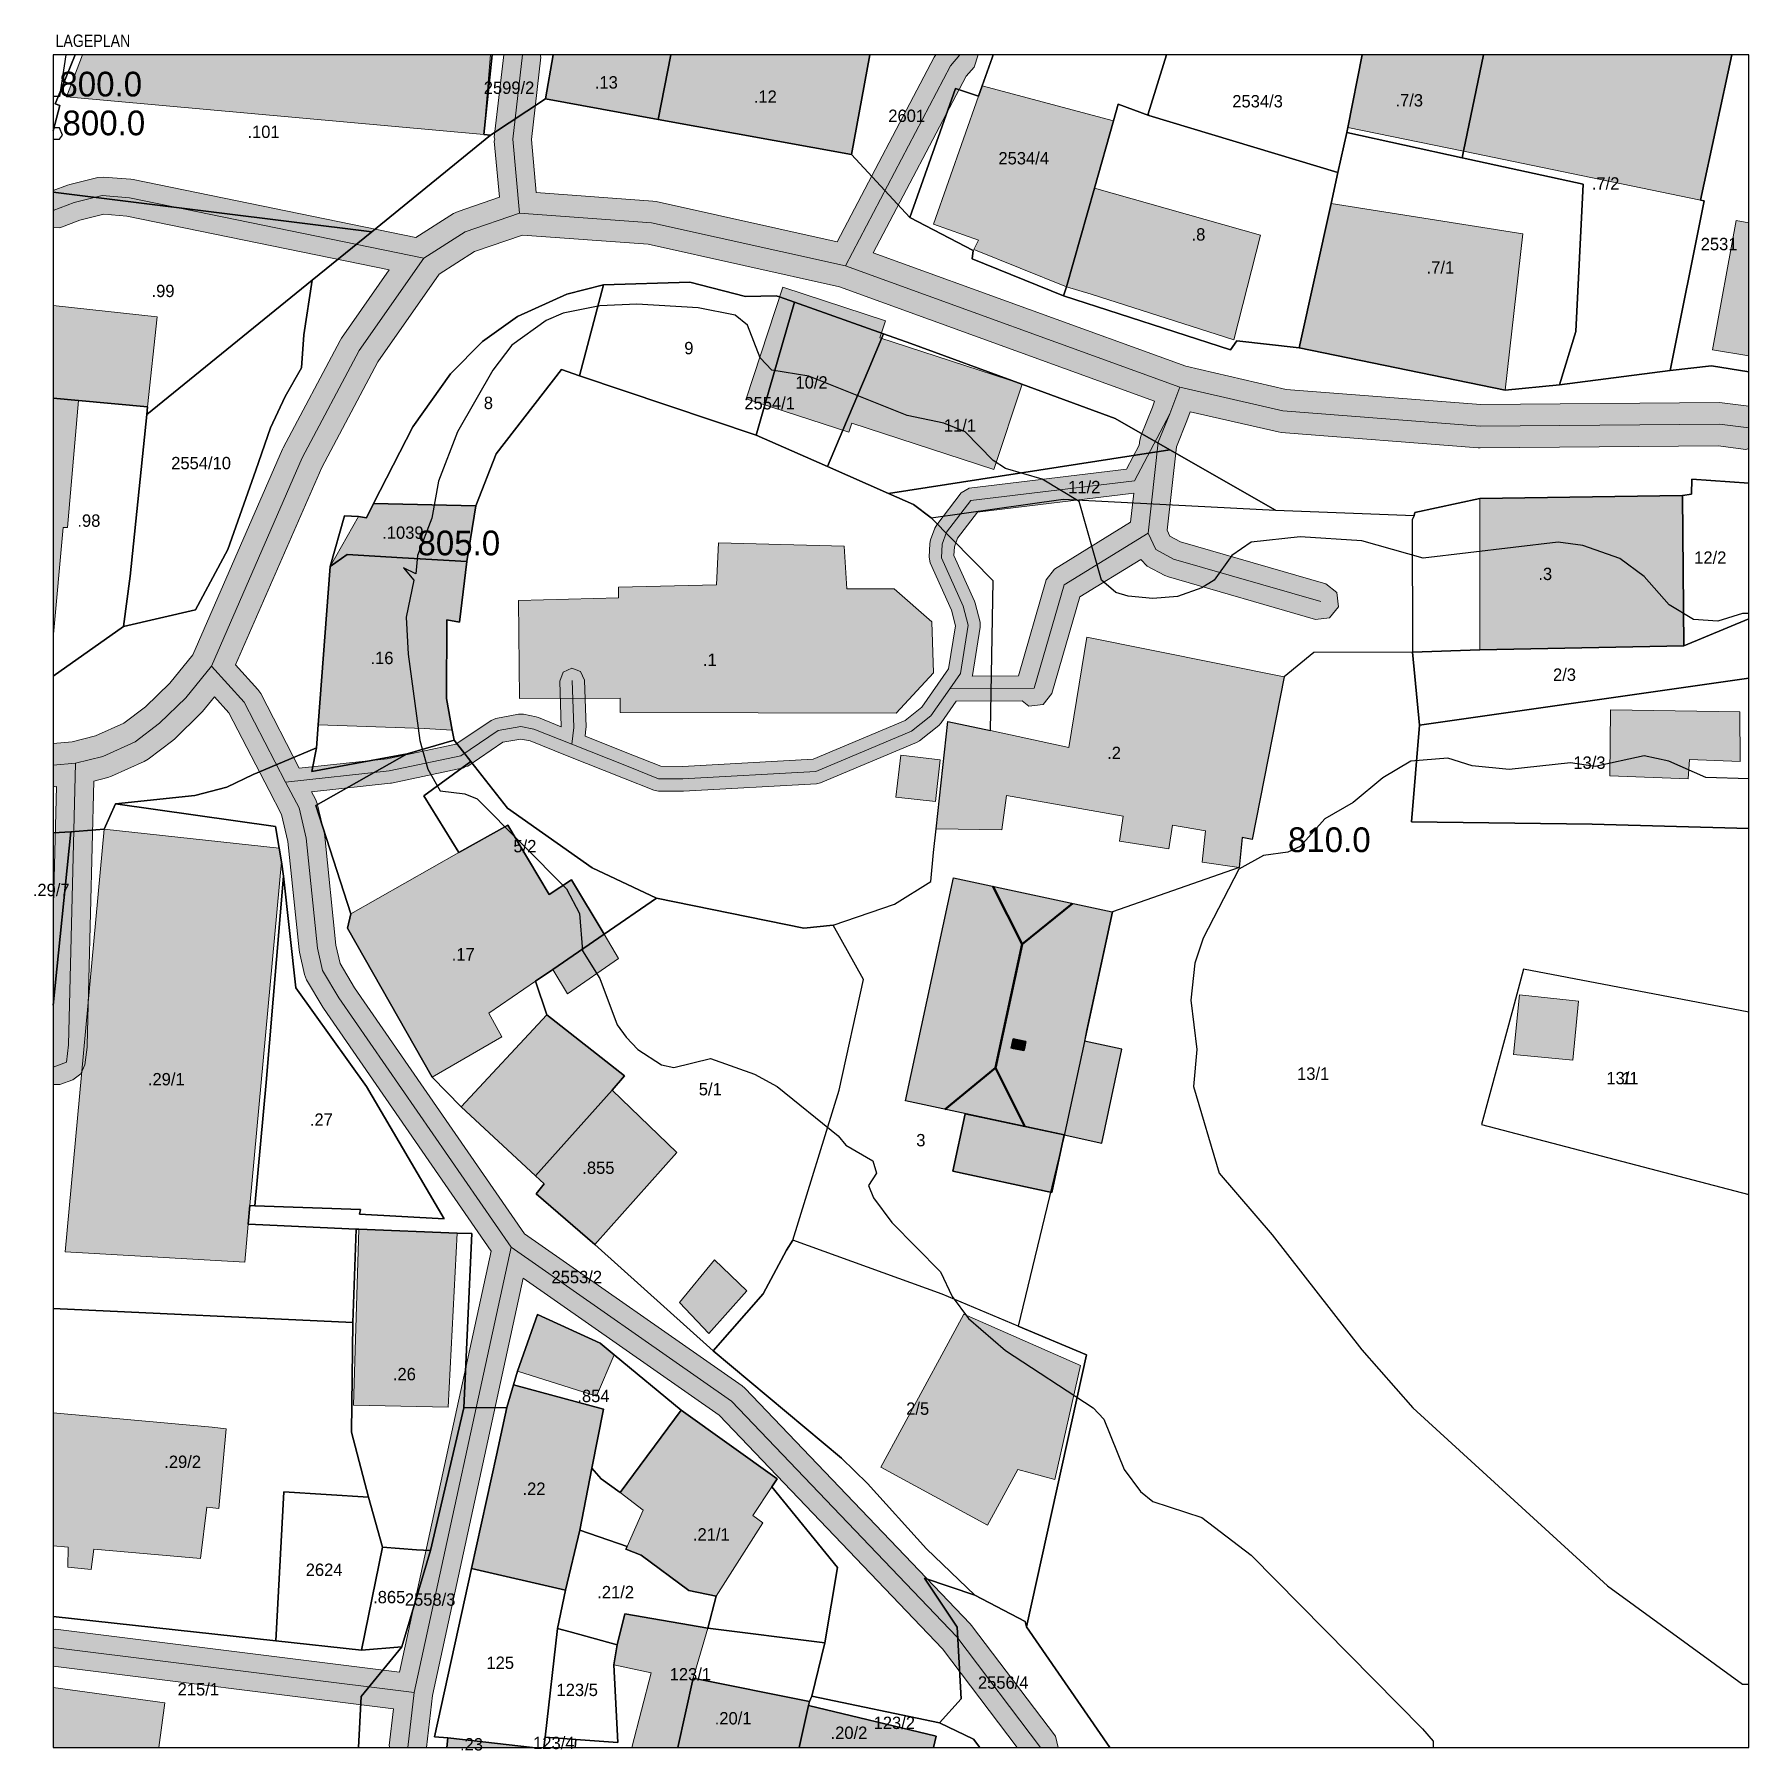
# Model space of a CAD drawing. Header units: metres. Extents: x 2773 to 296211, y -82189 to 61223.
# Drawn here: x 157544 to 296211, y -77565 to 61223 of the extents above; entities that cross this region are included whole.
import ezdxf

# ---------------------------------------------------------------- set-up
doc = ezdxf.new("R2010")
doc.units = ezdxf.units.M
doc.header["$LTSCALE"] = 0.5
for name, color, linetype in [('AM_6', 7, 'Continuous'), ('KON_025', 1, 'Continuous'), ('KON_050', 5, 'Continuous'), ('KON_SCHRAFF', 1, 'Continuous')]:
    doc.layers.add(name, color=color, linetype=linetype)
doc.layers.add('KON_05', color=5, linetype='Continuous', lineweight=50)
doc.layers.add('KON_HL', color=4, linetype='Continuous', plot=False)
for name, color, linetype, lineweight, true_color in [('TPX_BUILDINGS', 7, 'Continuous', 0, 0x000000), ('TPX_BUILDINGS_HATCH', 7, 'Continuous', 0, 0xf0f0f0), ('TPX_CADASTRES_TEXT', 7, 'Continuous', 0, 0x000000), ('TPX_FRAME_PROJECT', 7, 'Continuous', 0, 0x000000), ('TPX_RELIEF_CONTOUR_LINES_TEXT', 7, 'Continuous', 0, 0x000000), ('TPX_ROADS_AXES', 7, 'Continuous', 0, 0x323232), ('TPX_ROADS_CONTOURS', 7, 'Continuous', 0, 0x646464), ('TPX_ROADS_HATCH', 7, 'Continuous', 0, 0xc8c8c8)]:
    doc.layers.add(name, color=color, linetype=linetype, lineweight=lineweight, true_color=true_color)
doc.styles.add('ANNOTATIVE', font='txt')
doc.styles.add('Arial Narrow 3 skalliert', font='ARIALN.TTF', dxfattribs={"height": 3})

msp = doc.modelspace()

# ---------------------------------------------------------------- hatches: boundary and pattern name
at = {"layer": 'KON_SCHRAFF', "true_color": 0xf27172, "transparency": 33554551}
for points in [[(231894.08, -6985.12), (228019.09, -25023.6), (231191.87, -25705.17), (235301.09, -22359.29), (237453.86, -12337.91), (235066.86, -7666.69)], [(235066.86, -7666.69), (237453.86, -12337.91), (241526.78, -9054.39)], [(237504.65, -20867.75), (237628.56, -20290.91), (236797.52, -20112.39), (236673.61, -20689.23)], [(242478.36, -20182.45), (240846.46, -27779.15), (243887.09, -28432.33), (245519, -20835.63)], [(235301.09, -22359.29), (231191.87, -25705.17), (237651.79, -27092.88)], [(231848.05, -30704.49), (232845.67, -26060.44), (240846.46, -27779.15), (239848.83, -32423.2)]]:
    msp.add_hatch(color=11, dxfattribs=at).paths.add_polyline_path(points)
h = msp.add_hatch(color=11, dxfattribs=at)
h.paths.add_polyline_path([(237453.86, -12337.91), (235301.09, -22359.29), (237651.79, -27092.88), (240846.46, -27779.15), (242658.99, -19341.63), (244721.44, -9740.66), (241526.78, -9054.39)])
h.paths.add_polyline_path([(237747.34, -20214.14), (237623.42, -20790.99), (237581.42, -20986.52), (236750.37, -20808), (236554.83, -20766), (236720.76, -19993.62)], flags=16)
h.paths.add_polyline_path([(237628.56, -20290.91), (237504.65, -20867.75), (236673.61, -20689.23), (236797.52, -20112.39)], flags=0)
h = msp.add_hatch(color=11, dxfattribs=at)
h.paths.add_polyline_path([(236554.83, -20766), (236750.37, -20808), (237581.42, -20986.52), (237623.42, -20790.99), (237747.34, -20214.14), (236720.76, -19993.62)])
h.paths.add_polyline_path([(236797.52, -20112.39), (237628.56, -20290.91), (237504.65, -20867.75), (236673.61, -20689.23)], flags=16)
at = {"layer": 'TPX_BUILDINGS_HATCH'}
for points in [[(161428.45, 59551.34), (160137.74, 56171.99), (193905.36, 53121.33), (194443.55, 59551.34), (161428.45, 59551.34)], [(199507.72, 59551.34), (198885.62, 56009.55), (208011.32, 54343.72), (209030.4, 59551.34), (199507.72, 59551.34)], [(209030.4, 59551.34), (208011.32, 54343.72), (223637.58, 51502.92), (225126.47, 59551.34), (209030.4, 59551.34)], [(264946.44, 59551.34), (263787.35, 53690.62), (273144.76, 51765.18), (274765.75, 59551.34), (264946.44, 59551.34)], [(274765.75, 59551.34), (273144.76, 51765.18), (292324.5, 47825.81), (294847.21, 59551.34), (274765.75, 59551.34)], [(233914.85, 56223.17), (230283.28, 45881.99), (233915.57, 44576.47), (233544.66, 43810.15), (241031.13, 40797.98), (243297.79, 48790.71), (244838.67, 54223.94), (234213.38, 57064.23), (233914.85, 56223.17)], [(243297.79, 48790.71), (241031.13, 40797.98), (243030.19, 40198.57), (254567.46, 36521.27), (256736.64, 44977.84), (243297.79, 48790.71)], [(262427.3, 47537.19), (259852.86, 35881.34), (276516.61, 32447.43), (277933.64, 45080.25), (262427.3, 47537.19)], [(295191.79, 46155.34), (293296.6, 35723.03), (296210.79, 35215.97), (296210.79, 45977.89), (295191.79, 46155.34)], [(218078.03, 40780.83), (215114.5, 31759.81), (223429.11, 29044.47), (223671.15, 29780.91), (235166.73, 26026.67), (237433.35, 32925.76), (225936.77, 36679.95), (226392.64, 38065.49), (218078.03, 40780.83)], [(159074.51, 39304.21), (159074.51, 31808.38), (161112.8, 31617.2), (166703.62, 31091.22), (167484.62, 38390.96), (159074.51, 39304.21)], [(159074.51, 31808.38), (159074.51, 12429.63), (159881.06, 21355.26), (160231.81, 21349.21), (161112.8, 31617.2), (159074.51, 31808.38)], [(290870.52, 23925.77), (274457.36, 23698.65), (274468.2, 11457.06), (290970.48, 11775.28), (290870.52, 23925.77)], [(183765.33, 22242.25), (181470.03, 18185.5), (182838.83, 19168.34), (187327.99, 18896.39), (192515.01, 18581.16), (193260.69, 23104.69), (184991.14, 23288.62), (184421.07, 22132.02), (183765.33, 22242.25)], [(204784.11, 15660.59), (196712.48, 15442.29), (196784.1, 7516.98), (204935.85, 7552.82), (204935.68, 6394.15), (227255.75, 6324.45), (230262.33, 9598.08), (230130.86, 13709.48), (227097.72, 16376.04), (223274.71, 16392.14), (223047.34, 19836.79), (212875.96, 20116.26), (212725.06, 16711.43), (204799.11, 16527.77), (204784.11, 15660.59)], [(181470.03, 18185.5), (180500.47, 5374.02), (189065.12, 5083.46), (191352.09, 4951.42), (190878.41, 7505.33), (190915.34, 13870.68), (191938.94, 13684.13), (192515.01, 18581.16), (187327.99, 18896.39), (182838.83, 19168.34), (181470.03, 18185.5)], [(231439.61, 5662.39), (230477.39, -3025.31), (235797.77, -3093.33), (236169.71, -321.84), (245610.33, -1997.34), (245307.7, -4021.25), (249306.26, -4636.71), (249608.5, -2717.87), (252264.23, -3197.33), (252001.17, -5711.73), (255009.41, -6146.13), (255240.92, -3734.23), (256046.42, -3879.67), (258649.84, 9277.24), (242689.43, 12475.05), (241212.92, 3548.78), (234889.11, 4916.89), (231439.61, 5662.39)], [(285026.59, 6589.79), (284981.82, 1271.72), (291314.25, 1009.77), (291432.13, 2589.04), (295510.54, 2414.55), (295500.87, 6441.42), (285026.59, 6589.79)], [(227629.51, 2922.52), (227233.88, -449.4), (230431.5, -818.15), (230827.13, 2553.77), (227629.51, 2922.52)], [(183133.49, -9884.85), (182884.12, -11046.85), (189722.48, -23102.61), (195357.22, -19840.45), (194306.26, -17937.17), (198082.02, -15349.95), (199487.71, -14386.46), (203628.01, -11549.51), (201006.81, -7137.25), (199197.07, -8340.25), (195839.58, -2713.79), (191893.78, -4940.55), (183133.49, -9884.85)], [(163185.87, -3048.38), (160040.51, -37220.8), (174577.11, -38050.02), (174853.08, -34985.73), (174977.6, -33489.22), (177526.23, -5702.55), (177343.27, -4592.24), (163185.87, -3048.38)], [(203628.01, -11549.51), (199487.71, -14386.46), (200661.49, -16373.19), (204795.84, -13514.5), (203628.01, -11549.51)], [(277682.23, -16455.61), (277176.13, -21279.39), (281975.03, -21738.25), (282448.81, -16953.96), (277682.23, -16455.61)], [(199012.33, -18063.17), (192071.23, -25507.13), (198079.14, -31082), (204273.68, -24150.29), (205293.04, -23009.27), (199012.33, -18063.17)], [(204273.68, -24150.29), (198079.14, -31082), (198773.35, -31725.79), (198147.96, -32534.69), (202868.06, -36627.3), (209515.7, -29204.7), (204273.68, -24150.29)], [(183793.65, -35399.28), (183356.74, -49617.2), (191005.38, -49799.38), (191745.29, -35708.74), (183793.65, -35399.28)], [(212557.33, -37876.26), (209730.59, -41322.8), (212104.37, -43818.24), (215174.4, -40370.63), (212557.33, -37876.26)], [(198236.3, -42296.21), (196634.78, -46871.65), (203024.06, -48909.17), (204437.49, -45545.97), (203322.41, -44622.17), (198236.3, -42296.21)], [(231112.61, -45272.41), (226016.88, -54649.53), (234644.21, -59329.74), (237100.03, -54825.47), (240079.49, -55630.4), (242157.92, -46410.62), (232723.03, -42267.44), (231112.61, -45272.41)], [(194920.34, -53663.49), (192901.36, -62846.53), (200507.24, -64585.54), (201666.29, -59740.07), (202647.29, -54716.6), (203578.51, -49950.54), (196308.61, -47995.13), (195776.21, -49826.38), (194920.34, -53663.49)], [(159074.51, -50236.8), (159074.51, -60995.9), (160285.17, -61096.18), (160247.04, -62735.84), (162147.14, -62928.52), (162350.68, -61270.32), (170993.45, -62016.6), (171487.89, -57884.77), (172457.98, -57992.71), (173057.96, -51544.77), (171929.83, -51418.01), (159074.51, -50236.8)], [(209851.83, -50032.23), (204925.64, -56681.08), (206779.06, -58113.58), (205498.94, -61046.48), (205399.09, -61281.15), (206631.61, -61755.35), (210471.85, -64602.28), (212695.08, -65061.41), (216471.95, -59148.26), (215656.83, -58556), (217204, -56231.3), (217636.09, -55581.28), (209851.83, -50032.23)], [(204686.62, -68997.93), (204426.79, -70628.68), (207435.95, -71266.16), (205860.97, -77309.35), (209605.85, -77309.35), (210843.7, -71699.39), (212027.85, -67653.24), (205317.38, -66487.82), (204686.62, -68997.93)], [(210843.7, -71699.39), (209605.85, -77309.35), (219418.79, -77309.35), (220176.25, -73923.14), (220249.85, -73592.6), (210843.7, -71699.39)], [(159074.51, -72461.27), (159074.51, -77309.35), (167612.81, -77309.35), (168111.69, -73694.3), (159074.51, -72461.27)], [(220176.25, -73923.14), (219418.79, -77309.35), (230272.11, -77309.35), (230487.2, -76398.52), (220176.25, -73923.14)], [(190998.18, -76534.86), (190909.12, -77309.35), (197843.82, -77309.35), (190998.18, -76534.86)]]:
    msp.add_hatch(color=256, dxfattribs=at).paths.add_polyline_path(points)
at = {"layer": 'TPX_ROADS_HATCH'}
h = msp.add_hatch(color=256, dxfattribs=at)
h.paths.add_polyline_path([(159074.51, -67780.79), (159074.51, -70729.72), (186604.03, -74171.46), (186259.11, -77136), (186308.37, -77309.35), (189259.18, -77309.35), (189747.25, -73114.44), (197097.49, -39368.63), (212948.7, -50444.81), (231006.24, -69326.3), (237055.18, -77309.35), (240369.56, -77309.35), (240132.71, -76403.46), (233345.35, -67445.88), (233233.85, -67315.04), (215013.92, -48263.76), (214789.04, -48070.93), (197191.45, -35774.46), (183433.6, -15871.47), (182276.05, -13910.16), (181944.48, -12423.3), (181035.43, -3633.79), (181003.5, -3444.46), (180424.04, -982.44), (180291.03, -626.94), (179974.74, -26.57), (186344.13, 659.53), (186442.97, 675.22), (192246.05, 1896.47), (192407.73, 2007.11), (192599.69, 2046.26), (195451.3, 3971.65), (196893.04, 4240.48), (197657.68, 4085.52), (200647.06, 2890.78), (205212.74, 1074.52), (207660.6, 102.99), (208026.15, 32.47), (209994.43, 25.89), (210051.92, 27.35), (220811.52, 610.89), (221145.29, 687.73), (228893.94, 3948.92), (229130.87, 4089.87), (230694.9, 5341.6), (230890.09, 5550.03), (232110.83, 7299.17), (237455.77, 7339.63), (237997.83, 6906.12), (239138.84, 7033.09), (239855.88, 7929.67), (242113.56, 15725.62), (247044.07, 18757.12), (247546.61, 18228.51), (248996.27, 17459.85), (249283.41, 17343.79), (261177.55, 13914.65), (262318.4, 14042.97), (263034.38, 14940.41), (262906.06, 16081.27), (262008.61, 16797.24), (250264.08, 20183.25), (249395.76, 20643.66), (249167.85, 21131.6), (249917.1, 27873.77), (250769.07, 29979.7), (251042.07, 30706.77), (258149.68, 29068.59), (258406.49, 29029.19), (274342.33, 27784.92), (274493.25, 27779.67), (293746, 27941.34), (295993.28, 27659.84), (296210.79, 27719.59), (296210.79, 31159.94), (294065.36, 31428.68), (293833.16, 31442.19), (274539.44, 31280.18), (258808.82, 32508.43), (250683.59, 34381.16), (225394.26, 43548.36), (232909.81, 57828.29), (233551.29, 58570.47), (233876.39, 59551.34), (230453.58, 59551.34), (230335.12, 59377.67), (222475.09, 44443.19), (207837.92, 47692.84), (207586.02, 47729.8), (198141.09, 48419.15), (197745.68, 52715.51), (198510.65, 59380.3), (198461.76, 59551.34), (195510.58, 59551.34), (194747.57, 52903.52), (194791.81, 52748.75), (194744.09, 52595.01), (195161.93, 48054.87), (191817.26, 46904.23), (191446.38, 46725.42), (188405.03, 44788.15), (165537.55, 49481.22), (165352.86, 49507.28), (163149.86, 49679.45), (162676.13, 49640.94), (160412.61, 49086.52), (160239.42, 49032.82), (159074.51, 48592.8), (159074.51, 45602.85), (159604.55, 45586.12), (161214.54, 46194.26), (163156.07, 46669.81), (165025.96, 46523.68), (186246.03, 42168.71), (182392.26, 36660.58), (182280.19, 36477.42), (177669.47, 27785.45), (177611.47, 27665.25), (170364.72, 11057.15), (168494.41, 8761.12), (166532.3, 6846.11), (164795.28, 5523.95), (162495.66, 4484.52), (160598.83, 4007.42), (159074.51, 3882.42), (159074.51, 428.36), (159217.54, 382.4), (159338.36, 392.31), (159074.51, -10203.94), (159074.51, -23690.61), (159604.98, -23707.18), (160665.79, -23306.11), (161311.72, -22833.68), (161622.81, -22096.35), (161806.31, -20684.37), (161818.35, -20528.4), (162350.42, 838.98), (163500.93, 1128.36), (163794.85, 1230.83), (166417.9, 2416.45), (166757.03, 2618.61), (168737.64, 4126.18), (168900.03, 4266.31), (171010.49, 6326.09), (171144.99, 6473.24), (172107.57, 7654.92), (173284.3, 6365.2), (176535.97, 64.46), (177547.66, -1855.98), (178061.25, -4038.11), (178969.39, -12818.83), (178997.39, -12990.99), (179399.62, -14794.71), (179571.86, -15230.64), (180877.34, -17442.58), (180935.23, -17533.11), (194506.78, -37166.58), (187091.92, -71209.1), (159260.59, -67729.63), (159074.51, -67780.79)])
h.paths.add_polyline_path([(173821.4, 10227.53), (180792.68, 26204.31), (185321.7, 34742.27), (190284.59, 41835.65), (193151.88, 43662.04), (197017.37, 44991.86), (207203.95, 44248.37), (222658.18, 40817.32), (248162.63, 31572.13), (247980.75, 31086.79), (247058.58, 28807.33), (246958.27, 28410.46), (246912.04, 27994.46), (245895.27, 26057.13), (233163.9, 24523.64), (232501.58, 24140.07), (230530.87, 21564.64), (230384.96, 21297.9), (230035.13, 20333.35), (229976.5, 20043.09), (229920.42, 18938.36), (230006.44, 18479.03), (231719.65, 14652.49), (232049.89, 13387.74), (231498.55, 9915.91), (229332.57, 6812.95), (227989.83, 5738.33), (220529.66, 2598.54), (209972.34, 2025.98), (208222.29, 2031.83), (205950.89, 2933.32), (202097.85, 4466.09), (202166.38, 5060.27), (202172.4, 5208.53), (202044.75, 8996.64), (201728.21, 9693.48), (201011.64, 9962.39), (200314.79, 9645.85), (200045.88, 8929.28), (200170.37, 5235.11), (198316, 5976.23), (198143.51, 6027.72), (197099.61, 6239.27), (196717.68, 6242.26), (194880.53, 5899.69), (194504.25, 5745.41), (191642.69, 3813.3), (186080.12, 2642.66), (178976.28, 1877.44), (175859.17, 7917.46), (175634.3, 8240.55), (173821.4, 10227.53)], flags=16)
h.paths.add_polyline_path([(231930.03, 19076.97), (231966.34, 19792.18), (232212.68, 20471.4), (233833.79, 22589.95), (246480.72, 24113.19), (246220.6, 21772.51), (240048.38, 17977.55), (239393.23, 17117.01), (237140.26, 9337.3), (233411.09, 9309.07), (233437.73, 9375.11), (234057.98, 13280.91), (234037.92, 13690.38), (233633.81, 15238.04), (233578.95, 15394.03), (231930.03, 19076.97)], flags=16)

# ---------------------------------------------------------------- linework, layer by layer
at = {"layer": 'KON_025', "elevation": -17.96}
for points in [[(159074.51, 53414.36), (159074.51, 48451.31), (184837.74, 45254.3), (194438.54, 53065.55), (193905.36, 53121.33), (194579.48, 59551.34), (160859.18, 59551.34), (159433.39, 56111.92), (159227.89, 55615.28), (159595.12, 55461.9)], [(159074.51, 59551.34), (159074.51, 53414.35), (159595.12, 55461.9), (159227.88, 55615.28), (159433.4, 56111.91), (160859.18, 59551.34)], [(194579.48, 59551.34), (193905.36, 53121.33), (194438.54, 53065.55), (198885.62, 56009.55), (199507.72, 59551.34)], [(199507.72, 59551.34), (198885.62, 56009.55), (208011.32, 54343.72), (209030.4, 59551.34)], [(209030.4, 59551.34), (208011.32, 54343.72), (223637.58, 51502.92), (225126.47, 59551.34)], [(225126.47, 59551.34), (223637.58, 51502.92), (228367.68, 46405.15), (232044.83, 56848.46), (233914.85, 56223.17), (234213.38, 57064.23), (235019.91, 59335.23), (235097.1, 59551.34)], [(232044.83, 56848.46), (228367.68, 46405.15), (233471.82, 43735.8), (233391.26, 43061.74), (240782.88, 40066.26), (241031.13, 40797.98), (243297.79, 48790.71), (244838.67, 54223.94), (245219.26, 55568.03), (247682.56, 54658.56), (247636.88, 54786.56), (249123.07, 59551.34), (235097.1, 59551.34), (235019.91, 59335.23), (234213.38, 57064.23), (233914.85, 56223.17)], [(249123.07, 59551.34), (247636.88, 54786.56), (247682.56, 54658.56), (262985.35, 50062.04), (263694.95, 53286.18), (263787.35, 53690.62), (264946.44, 59551.34)], [(263787.35, 53690.62), (263694.95, 53286.18), (273037.65, 51240.01), (273144.76, 51765.18), (274765.75, 59551.34), (264946.44, 59551.34)], [(273144.76, 51765.18), (273037.65, 51240.01), (282835.5, 49094.67), (282217.13, 37179.62), (280903.94, 32877.36), (289866.19, 34025.92), (292617.4, 47769.1), (292324.5, 47825.81), (294847.21, 59551.34), (274765.75, 59551.34)], [(292617.4, 47769.1), (289866.19, 34025.92), (293213.25, 34428.49), (296210.79, 33938.44), (296210.79, 59551.34), (294847.21, 59551.34), (292324.5, 47825.81)], [(159074.51, 9320.62), (159074.51, -3348.91), (160491.45, -3261.07), (163185.87, -3048.38), (164117.52, -1004.84), (170526.96, -332.9), (173110.37, 355.01), (175238.7, 1372.4), (180184.93, 3438.57), (180371.75, 3517.11), (180500.47, 5374.02), (181470.03, 18185.5), (182631.63, 22290.71), (183765.33, 22242.25), (184421.07, 22132.02), (184991.14, 23288.62), (188163.33, 29496.5), (191210.72, 33757.58), (193789.02, 36386.38), (196614.82, 38396.09), (200610.43, 40218.9), (203591.86, 40964.95), (210561.57, 41192.14), (215069.37, 40016.52), (217539.63, 40088.93), (217809.2, 39993.14), (219035.04, 39556.65), (226226.59, 37012.33), (228433.86, 36232.29), (237421.18, 32929.21), (244963.49, 30150.71), (249380.15, 27630.16), (257946.61, 22737.02), (269140.62, 22315.99), (269220.47, 22549.76), (274457.36, 23698.65), (290870.52, 23925.77), (291597.02, 24028.9), (291603.48, 25249.9), (296210.79, 24932.02), (296210.79, 33938.44), (293213.25, 34428.49), (289866.19, 34025.92), (280903.94, 32877.36), (276516.61, 32447.44), (259852.86, 35881.34), (254811.26, 36442.32), (254292.29, 35718.29), (240782.88, 40066.26), (233391.26, 43061.74), (233471.82, 43735.8), (228367.68, 46405.15), (223637.57, 51502.92), (208011.32, 54343.72), (198885.62, 56009.55), (194438.54, 53065.55), (184837.74, 45254.3), (180022.13, 41352.99), (179345.15, 36929.65), (179152.42, 34249.33), (177821.51, 31947.46), (176651.9, 29392.79), (175470.48, 25967.07), (173208.26, 19560.47), (170588.7, 14678.5), (164759.18, 13342.55)], [(241031.13, 40797.98), (240782.88, 40066.26), (254292.29, 35718.29), (254811.26, 36442.32), (259852.86, 35881.34), (262427.3, 47537.19), (262985.35, 50062.04), (247682.56, 54658.56), (245219.26, 55568.03), (244838.67, 54223.94), (243297.79, 48790.71)], [(262427.3, 47537.19), (259852.86, 35881.34), (276516.61, 32447.43), (280903.94, 32877.36), (282217.13, 37179.62), (282835.5, 49094.67), (273037.65, 51240.01), (263694.95, 53286.18), (262985.35, 50062.04)], [(159074.51, 48451.31), (159074.51, 31808.38), (161112.8, 31617.2), (166703.62, 31091.22), (166639.98, 30487.98), (180022.13, 41352.99), (184837.74, 45254.3)], [(165292.05, 17399.12), (164759.18, 13342.55), (170588.7, 14678.5), (173208.26, 19560.47), (175470.48, 25967.07), (176651.9, 29392.79), (177821.51, 31947.46), (179152.42, 34249.33), (179345.15, 36929.65), (180022.13, 41352.99), (166639.98, 30487.98)], [(188163.33, 29496.5), (184991.14, 23288.62), (193260.69, 23104.69), (194911.1, 27298.18), (200182.72, 34109.92), (201646.36, 33617.21), (203591.86, 40964.95), (200610.43, 40218.9), (196614.82, 38396.09), (193789.02, 36386.38), (191210.72, 33757.58)], [(203591.86, 40964.95), (201646.36, 33617.21), (215935.97, 28810.47), (216640.32, 31264.93), (218377.92, 37326.47), (219035.04, 39556.65), (217809.2, 39993.14), (217539.63, 40088.93), (215069.37, 40016.52), (210561.57, 41192.14)], [(216640.32, 31264.93), (215935.97, 28810.47), (221703.62, 26264.37), (222943.33, 29206.46), (224984.76, 34050.13), (226226.59, 37012.33), (219035.04, 39556.65), (218377.92, 37326.47)], [(222943.33, 29206.46), (221703.62, 26264.37), (226637.01, 24085.53), (249380.15, 27630.16), (244963.49, 30150.71), (237421.18, 32929.21), (228433.86, 36232.29), (226226.59, 37012.33), (224984.76, 34050.13)], [(190915.34, 13870.68), (190878.41, 7505.33), (191352.09, 4951.42), (191499.29, 4153.66), (192858.3, 2418.5), (195814.86, -1353.15), (202659.4, -6186.53), (207879.13, -8636.48), (219795.92, -11057.77), (222148.35, -10810.62), (227120.81, -9113.46), (230053.97, -7268.98), (230265.92, -4936.02), (230477.39, -3025.31), (231439.61, 5662.39), (234889.11, 4916.89), (235091.92, 17035.07), (230090.67, 22127.51), (228646.7, 23198.44), (226637.01, 24085.53), (221703.62, 26264.37), (215935.97, 28810.47), (201646.36, 33617.21), (200182.72, 34109.92), (194911.1, 27298.18), (193260.69, 23104.69), (192515.01, 18581.16), (191938.94, 13684.13)], [(159074.51, 31808.38), (159074.51, 9320.62), (164759.18, 13342.55), (165292.05, 17399.12), (166639.98, 30487.98), (166703.62, 31091.22), (161112.8, 31617.2)], [(249380.15, 27630.16), (226637.01, 24085.53), (228646.7, 23198.44), (230090.67, 22127.51), (240769.95, 23622.17), (257946.61, 22737.02)], [(291597.02, 24028.9), (290870.52, 23925.77), (290970.48, 11775.28), (296210.79, 13968.72), (296210.79, 24932.02), (291603.48, 25249.9)], [(269140.61, 22315.99), (268992.89, 21963.07), (269031, 11266.62), (274468.2, 11457.06), (290970.48, 11775.28), (290870.52, 23925.77), (274457.36, 23698.65), (269220.47, 22549.76)], [(182631.63, 22290.71), (181470.03, 18185.5), (182838.83, 19168.34), (187327.99, 18896.39), (192515.01, 18581.16), (193260.69, 23104.69), (184991.14, 23288.62), (184421.07, 22132.02), (183765.33, 22242.25)], [(180371.75, 3517.11), (179994.93, 1608.89), (187702.41, 3050.32), (191499.29, 4153.66), (191352.09, 4951.42), (190878.41, 7505.33), (190915.34, 13870.68), (191938.94, 13684.13), (192515.01, 18581.16), (187327.99, 18896.39), (182838.83, 19168.34), (181470.03, 18185.5), (180500.47, 5374.02)], [(274468.2, 11457.06), (269031, 11266.62), (269574.36, 5348.96), (296210.79, 9170.96), (296210.79, 13968.72), (290970.48, 11775.28)], [(240807.52, -27957.56), (237132.94, -43242.4), (242651.19, -45557.7), (240276.14, -56322.85), (237799.25, -67550.89), (244524.43, -77309.35), (296210.79, -77309.35), (296210.79, -3002.35), (283545.53, -2642.88), (268947.38, -2467.01), (269574.36, 5348.96), (269031, 11266.62), (261030.73, 11224.66), (258649.84, 9277.24), (256046.42, -3879.67), (255240.92, -3734.23), (255009.41, -6146.13), (244754.15, -9747.69)], [(269574.36, 5348.96), (268947.38, -2467.01), (283545.53, -2642.88), (296210.79, -3002.35), (296210.79, 9170.96)], [(170526.95, -332.9), (164117.52, -1004.84), (177055.89, -2837.32), (177343.27, -4592.24), (177526.23, -5702.55), (177712.38, -6839.73), (178689.88, -15870.38), (184418.52, -23864.32), (190696.21, -34554.81), (183840.52, -34186.46), (183933.34, -33792.01), (175388.67, -33500.53), (174977.6, -33489.22), (174853.08, -34985.73), (175444.91, -35008.83), (183582.9, -35388.86), (183793.65, -35399.28), (191745.29, -35708.74), (192931.92, -35753.79), (192279, -49841.47), (195776.21, -49826.38), (196308.61, -47995.13), (196634.78, -46871.65), (198236.3, -42296.21), (203322.41, -44622.17), (204437.49, -45545.97), (209851.83, -50032.23), (217636.09, -55581.28), (217204, -56231.3), (222497.08, -62744.23), (221483.69, -68853.79), (220420.87, -73154.58), (230760.07, -75315.5), (232517.28, -73372.46), (232182.55, -67576.4), (229544.62, -63604.14), (233621.51, -64999.48), (229700.94, -61235.68), (224942.4, -55949.14), (222839.74, -53903.63), (212454.4, -45221.11), (202868.06, -36627.3), (198147.96, -32534.69), (198773.35, -31725.79), (198079.14, -31082), (192071.23, -25507.13), (189722.48, -23102.61), (182884.12, -11046.85), (183133.49, -9884.85), (180305.89, -1138.52), (187702.41, 3050.32), (179994.93, 1608.89), (180371.75, 3517.11), (180184.93, 3438.57), (175238.7, 1372.4), (173110.37, 355.01)], [(187702.41, 3050.32), (180305.89, -1138.52), (183133.49, -9884.85), (182884.12, -11046.85), (189722.48, -23102.61), (192071.23, -25507.13), (198079.14, -31082), (204273.68, -24150.29), (205293.04, -23009.27), (199012.33, -18063.17), (198082.02, -15349.95), (199487.71, -14386.46), (203628.01, -11549.51), (201006.81, -7137.25), (199197.07, -8340.25), (195839.58, -2713.79), (191893.78, -4940.55), (189052.24, -345.2), (192858.3, 2418.5), (191499.29, 4153.66)], [(192858.3, 2418.5), (189052.24, -345.2), (191893.78, -4940.55), (195839.58, -2713.79), (199197.07, -8340.25), (201006.81, -7137.25), (203628.01, -11549.51), (207879.13, -8636.48), (202659.4, -6186.53), (195814.86, -1353.15)], [(159074.51, -17292.47), (159074.51, -41805.31), (183294.02, -42946.28), (183582.9, -35388.86), (175444.91, -35008.83), (174853.08, -34985.73), (174977.6, -33489.22), (175388.67, -33500.53), (176302.27, -23523.32), (177712.38, -6839.73), (177526.23, -5702.55), (177343.27, -4592.24), (177055.89, -2837.32), (164117.52, -1004.84), (163185.87, -3048.38), (160491.45, -3261.07)], [(159074.51, -3348.91), (159074.51, -17292.47), (160491.45, -3261.07)], [(176302.27, -23523.32), (175388.67, -33500.53), (183933.34, -33792.01), (183840.52, -34186.46), (190696.21, -34554.81), (184418.52, -23864.32), (178689.88, -15870.38), (177712.38, -6839.73)], [(199487.71, -14386.46), (198082.02, -15349.95), (199012.33, -18063.17), (205293.04, -23009.27), (204273.68, -24150.29), (209515.7, -29204.7), (202868.06, -36627.3), (212454.4, -45221.11), (216498.38, -40624.55), (218395.8, -37086.23), (218891.7, -36293.22), (222654.46, -24155.17), (224614.37, -15200.93), (222148.35, -10810.62), (219795.92, -11057.77), (207879.13, -8636.48), (203628.01, -11549.51)], [(277124.24, -17613.66), (274607.7, -26935.44), (296210.79, -32595.61), (296210.79, -17844.45), (278004.48, -14376.76)], [(277124.24, -17613.66), (274607.7, -26935.44), (296210.79, -32595.61), (296210.79, -17844.45), (278004.48, -14376.76)], [(204273.68, -24150.29), (198079.14, -31082), (198773.35, -31725.79), (198147.96, -32534.69), (202868.06, -36627.3), (209515.7, -29204.7)], [(183294.02, -42946.28), (183192.53, -51805.91), (184561.69, -57077.62), (185694.47, -61117.38), (188467.72, -61331.35), (189581, -61370.73), (192279, -49841.47), (192931.92, -35753.79), (191745.29, -35708.74), (183793.65, -35399.28), (183582.9, -35388.86)], [(216498.38, -40624.55), (212454.4, -45221.11), (222839.74, -53903.63), (224942.4, -55949.14), (229700.94, -61235.68), (233621.51, -64999.48), (237690.01, -67115.61), (237799.25, -67550.89), (240276.14, -56322.85), (242651.19, -45557.7), (237132.94, -43242.4), (230969.91, -40656.28), (218891.7, -36293.22), (218395.8, -37086.23)], [(159074.51, -41805.31), (159074.51, -66728.81), (177090.59, -68688.04), (177716.77, -56635.73), (184561.69, -57077.62), (183192.53, -51805.91), (183294.02, -42946.28)], [(196634.78, -46871.65), (196308.61, -47995.13), (203578.51, -49950.54), (202647.29, -54716.6), (203385.48, -55586.52), (204925.64, -56681.08), (209851.83, -50032.23), (204437.49, -45545.97), (203322.41, -44622.17), (198236.3, -42296.21)], [(194920.34, -53663.49), (192901.36, -62846.53), (200507.24, -64585.54), (201666.29, -59740.07), (202647.29, -54716.6), (203578.51, -49950.54), (196308.61, -47995.13), (195776.21, -49826.38)], [(183980.89, -73172.15), (183762.08, -77309.35), (190909.12, -77309.35), (190998.18, -76534.86), (189912.69, -76444.18), (192901.36, -62846.53), (194920.34, -53663.49), (195776.21, -49826.38), (192279, -49841.47), (189581, -61370.73), (187270.36, -69180.26)], [(202647.29, -54716.6), (201666.29, -59740.07), (205498.94, -61046.48), (205399.09, -61281.15), (206631.61, -61755.35), (210471.85, -64602.28), (212695.08, -65061.41), (212027.85, -67653.24), (221483.69, -68853.79), (222497.08, -62744.23), (217204, -56231.3), (217636.09, -55581.28), (209851.83, -50032.23), (204925.64, -56681.08), (203385.48, -55586.52)], [(177716.77, -56635.73), (177090.59, -68688.04), (183997.17, -69439.3), (185694.47, -61117.38), (184561.69, -57077.62)], [(200507.24, -64585.54), (199862.38, -67686.63), (200875.81, -67960.69), (204686.62, -68997.93), (205317.38, -66487.82), (212027.85, -67653.24), (212695.08, -65061.41), (210471.85, -64602.28), (206631.61, -61755.35), (205399.09, -61281.15), (205498.94, -61046.48), (201666.29, -59740.07)], [(185694.47, -61117.38), (183997.17, -69439.3), (187270.36, -69180.26), (189581, -61370.73), (188467.72, -61331.35)], [(192901.36, -62846.53), (189912.69, -76444.18), (190998.18, -76534.86), (197843.82, -77309.35), (198767.2, -77309.35), (198860.91, -76484.17), (199862.38, -67686.63), (200507.24, -64585.54)], [(233621.51, -64999.48), (229544.62, -63604.14), (232182.55, -67576.4), (232517.28, -73372.46), (230760.07, -75315.5), (233512.06, -76641.07), (234035.53, -77309.35), (244524.43, -77309.35), (237799.25, -67550.89), (237690.01, -67115.61)], [(201341.14, -76661.46), (201297.66, -77309.35), (209605.85, -77309.35), (210843.7, -71699.39), (220249.85, -73592.6), (220420.87, -73154.58), (221483.69, -68853.79), (212027.85, -67653.24), (205317.38, -66487.82), (204686.62, -68997.93), (204426.79, -70628.68), (204731.52, -76904.37)], [(159074.51, -66728.81), (159074.51, -77309.35), (183762.08, -77309.35), (183980.89, -73172.15), (187270.36, -69180.26), (183997.17, -69439.3), (177090.59, -68688.04)], [(199862.38, -67686.63), (198860.91, -76484.17), (201341.14, -76661.46), (204731.52, -76904.37), (204426.79, -70628.68), (204686.62, -68997.93), (200875.81, -67960.69)], [(210843.7, -71699.39), (209605.85, -77309.35), (219418.79, -77309.35), (220176.25, -73923.14), (220249.85, -73592.6)], [(220249.85, -73592.6), (220176.25, -73923.14), (230487.2, -76398.52), (230272.11, -77309.35), (234035.53, -77309.35), (233512.06, -76641.07), (230760.07, -75315.5), (220420.87, -73154.58)], [(220176.25, -73923.14), (219418.79, -77309.35), (230272.11, -77309.35), (230487.2, -76398.52)], [(190998.18, -76534.86), (190909.12, -77309.35), (197843.82, -77309.35)], [(198860.91, -76484.17), (198767.2, -77309.35), (201297.66, -77309.35), (201341.14, -76661.46)]]:
    msp.add_lwpolyline(points, close=True, dxfattribs=at)
at = {"layer": 'KON_025', "elevation": 3.04}
for points in [[(160080.21, 59551.34), (159571.38, 56197.74), (159074.51, 56197.74)], [(159074.51, 52738.21), (159571.38, 52738.21), (159819.86, 53057.95), (159571.38, 53672.82), (159074.51, 53672.82)], [(296210.79, 14388.89), (295713.92, 14388.89), (293726.43, 13780.45), (291738.95, 13901.32), (289786.99, 15096.59), (287763.99, 17388.33), (285776.5, 18842.78), (282795.28, 19891.76), (280807.8, 20168.21), (269876.65, 18873.19), (264907.94, 20265.23), (259939.23, 20591), (255964.27, 20151.93), (254418.75, 19092.52), (252983.05, 17094.56), (251989.31, 16470), (250001.82, 15762.35), (248014.34, 15596.08), (246026.86, 15795.69), (245033.12, 16095.57), (243873.58, 17094.56), (242051.89, 23451.57), (239070.67, 25263.94), (236089.45, 26106.24), (235095.71, 26766.5), (232824.27, 29082.35), (231120.74, 29790.66), (228139.52, 30400.1), (220189.59, 33587.15), (217208.37, 34057.66), (216258.7, 35076.25), (215220.88, 37703.94), (214227.14, 38525.36), (211245.92, 39105.47), (206277.21, 39407.95), (203295.99, 39280.91), (200314.77, 38687.32), (198955.68, 38073.2), (196174.19, 36075.24), (194636.28, 34077.27), (191764.47, 29082.35), (190228.31, 25086.42), (189684.84, 22089.47), (188531.96, 19092.52), (188389.87, 17594.05), (187396.13, 18093.54), (188247.79, 17094.56), (187614.32, 14097.61), (187773.76, 11100.66), (188732.55, 4107.77), (189383.61, 1802.61), (190377.36, 40.63), (192364.84, -198.88), (193358.58, -606.67), (200596.04, -7880.02), (201647.89, -9877.99), (201881.89, -12874.94), (203295.99, -15122.57), (204687.3, -18868.84), (205411.82, -19867.82), (206350.89, -20866.8), (208264.7, -22107.86), (209258.44, -22319.82), (212239.66, -21599.18), (215789.23, -22864.77), (217634.63, -23863.75), (222575.05, -27859.69), (223170.81, -28608.54), (225357.29, -29857.65), (225655.92, -30856.64), (225016.21, -31855.62), (225429.62, -32854.6), (226897.44, -34852.57), (230842.47, -38848.5), (231773.82, -40846.47), (233108.22, -42625.89), (236089.45, -45205.52), (243198.66, -49837.32), (244039.38, -50752.97), (245707.53, -54832.23), (247020.6, -56594.97), (248014.34, -57417.75), (251989.31, -58710.51), (255964.27, -61762.61), (269818.15, -75810.88), (270695.19, -76809.86), (270695.19, -77309.35)], [(296210.79, 1030.71), (292732.69, 1136.46), (289751.47, 2454.23), (287763.99, 2890.25), (283789.02, 2029.81), (281801.54, 2309.44), (276832.83, 1776.74), (273851.61, 2064.35), (271864.13, 2680.53), (268882.9, 2442.8), (266619.44, 1110.83), (264230.46, -887.14), (261926.72, -2209.44), (259939.23, -4464.9), (258945.49, -4904.35), (256958.01, -5182.78), (254970.53, -6290.79), (252099.82, -11875.96), (251416.15, -13873.92), (251082.07, -16870.87), (251580.18, -20866.8), (251309.36, -23863.75), (253369.56, -30856.64), (257675.77, -35851.55), (264907.94, -45157.85), (269058.46, -49837.32), (284782.76, -64243.47), (295713.92, -72189.47), (296210.79, -72189.47)]]:
    msp.add_lwpolyline(points, dxfattribs=at)
at = {"layer": 'KON_05', "elevation": 0.04}
for points in [[(241526.78, -9054.39), (237453.86, -12337.91), (235066.86, -7666.69)], [(235301.09, -22359.29), (237453.86, -12337.91)], [(237651.79, -27092.88), (235301.09, -22359.29), (231191.87, -25705.17)]]:
    msp.add_lwpolyline(points, dxfattribs=at)
at = {"layer": 'KON_050'}
for p, q in [((236554.83, -20766, 0.04), (236720.76, -19993.62, 0.04)), ((236750.37, -20808, 0.04), (236554.83, -20766, 0.04)), ((236797.52, -20112.39, 0.04), (236673.61, -20689.23, 0.04)), ((237504.65, -20867.75, 0.04), (236673.61, -20689.23, 0.04)), ((237747.34, -20214.14, 0.04), (236720.76, -19993.62, 0.04)), ((237581.42, -20986.52, 0.04), (236750.37, -20808, 0.04)), ((236797.52, -20112.39, 0.04), (237628.56, -20290.91, 0.04)), ((237628.56, -20290.91, 0.04), (237504.65, -20867.75, 0.04)), ((237623.42, -20790.99, 0.04), (237581.42, -20986.52, 0.04)), ((237747.34, -20214.14, 0.04), (237623.42, -20790.99, 0.04))]:
    msp.add_line(p, q, dxfattribs=at)
at = {"layer": 'KON_050', "elevation": 0.04}
for points in [[(240846.46, -27779.15), (228019.09, -25023.6), (231894.08, -6985.12), (244721.44, -9740.66), (242658.99, -19341.63)], [(242658.99, -19341.63), (242478.36, -20182.45)], [(240846.46, -27779.15), (243887.09, -28432.33), (245519, -20835.63), (242478.36, -20182.45)], [(232845.67, -26060.44), (231848.05, -30704.49), (239841.99, -32421.73), (240846.46, -27779.15)]]:
    msp.add_lwpolyline(points, dxfattribs=at)
msp.add_lwpolyline([(231848.05, -30704.49), (232845.67, -26060.44), (240846.46, -27779.15), (239848.83, -32423.2)], close=True, dxfattribs=at)
at = {"layer": 'KON_HL', "elevation": 0.04}
msp.add_lwpolyline([(240846.46, -27779.15), (239848.83, -32423.2), (239841.99, -32421.73), (231848.05, -30704.49), (232845.67, -26060.44)], dxfattribs=at)
at = {"layer": 'TPX_BUILDINGS', "elevation": 0.04}
for points in [[(161428.45, 59551.34), (160137.74, 56171.99), (193905.36, 53121.33), (194443.55, 59551.34)], [(199507.72, 59551.34), (198885.62, 56009.55), (208011.32, 54343.72), (209030.4, 59551.34)], [(209030.4, 59551.34), (208011.32, 54343.72), (223637.58, 51502.92), (225126.47, 59551.34)], [(264946.44, 59551.34), (263787.35, 53690.62), (273144.76, 51765.18), (274765.75, 59551.34)], [(274765.75, 59551.34), (273144.76, 51765.18), (292324.5, 47825.81), (294847.21, 59551.34)], [(233914.85, 56223.17), (230283.28, 45881.99), (233915.57, 44576.47), (233544.66, 43810.15), (241031.13, 40797.98), (243297.79, 48790.71), (244838.67, 54223.94), (234213.38, 57064.23)], [(243297.79, 48790.71), (241031.13, 40797.98), (243030.19, 40198.57), (254567.46, 36521.27), (256736.64, 44977.84)], [(262427.3, 47537.19), (259852.86, 35881.34), (276516.61, 32447.43), (277933.64, 45080.25)], [(295191.79, 46155.34), (293296.6, 35723.03), (296210.79, 35215.97), (296210.79, 45977.89)], [(218078.03, 40780.83), (215114.5, 31759.81), (223429.11, 29044.47), (223671.15, 29780.91), (235166.73, 26026.67), (237433.35, 32925.76), (225936.77, 36679.95), (226392.64, 38065.49)], [(159074.51, 39304.21), (159074.51, 31808.38), (161112.8, 31617.2), (166703.62, 31091.22), (167484.62, 38390.96)], [(159074.51, 31808.38), (159074.51, 12429.63), (159881.06, 21355.26), (160231.81, 21349.21), (161112.8, 31617.2)], [(290870.52, 23925.77), (274457.36, 23698.65), (274468.2, 11457.06), (290970.48, 11775.28)], [(183765.33, 22242.25), (181470.03, 18185.5), (182838.83, 19168.34), (187327.99, 18896.39), (192515.01, 18581.16), (193260.69, 23104.69), (184991.14, 23288.62), (184421.07, 22132.02)], [(204784.11, 15660.59), (196712.48, 15442.29), (196784.1, 7516.98), (204935.85, 7552.82), (204935.68, 6394.15), (227255.75, 6324.45), (230262.33, 9598.08), (230130.86, 13709.48), (227097.72, 16376.04), (223274.71, 16392.14), (223047.34, 19836.79), (212875.96, 20116.26), (212725.06, 16711.43), (204799.11, 16527.77)], [(181470.03, 18185.5), (180500.47, 5374.02), (189065.12, 5083.46), (191352.09, 4951.42), (190878.41, 7505.33), (190915.34, 13870.68), (191938.94, 13684.13), (192515.01, 18581.16), (187327.99, 18896.39), (182838.83, 19168.34)], [(231439.61, 5662.39), (230477.39, -3025.31), (235797.77, -3093.33), (236169.71, -321.84), (245610.33, -1997.34), (245307.7, -4021.25), (249306.26, -4636.71), (249608.5, -2717.87), (252264.23, -3197.33), (252001.17, -5711.73), (255009.41, -6146.13), (255240.92, -3734.23), (256046.42, -3879.67), (258649.84, 9277.24), (242689.43, 12475.05), (241212.92, 3548.78), (234889.11, 4916.89)], [(285026.59, 6589.79), (284981.82, 1271.72), (291314.25, 1009.77), (291432.13, 2589.04), (295510.54, 2414.55), (295500.87, 6441.42)], [(227629.51, 2922.52), (227233.88, -449.4), (230431.5, -818.15), (230827.13, 2553.77)], [(183133.49, -9884.85), (182884.12, -11046.85), (189722.48, -23102.61), (195357.22, -19840.45), (194306.26, -17937.17), (198082.02, -15349.95), (199487.71, -14386.46), (203628.01, -11549.51), (201006.81, -7137.25), (199197.07, -8340.25), (195839.58, -2713.79), (191893.78, -4940.55)], [(163185.87, -3048.38), (160040.51, -37220.8), (174577.11, -38050.02), (174853.08, -34985.73), (174977.6, -33489.22), (177526.23, -5702.55), (177343.27, -4592.24)], [(203628.01, -11549.51), (199487.71, -14386.46), (200661.49, -16373.19), (204795.84, -13514.5)], [(277682.23, -16455.61), (277176.13, -21279.39), (281975.03, -21738.25), (282448.81, -16953.96)], [(199012.33, -18063.17), (192071.23, -25507.13), (198079.14, -31082), (204273.68, -24150.29), (205293.04, -23009.27)], [(204273.68, -24150.29), (198079.14, -31082), (198773.35, -31725.79), (198147.96, -32534.69), (202868.06, -36627.3), (209515.7, -29204.7)], [(183793.65, -35399.28), (183356.74, -49617.2), (191005.38, -49799.38), (191745.29, -35708.74)], [(212557.33, -37876.26), (209730.59, -41322.8), (212104.37, -43818.24), (215174.4, -40370.63)], [(198236.3, -42296.21), (196634.78, -46871.65), (203024.06, -48909.17), (204437.49, -45545.97), (203322.41, -44622.17)], [(231112.61, -45272.41), (226016.88, -54649.53), (234644.21, -59329.74), (237100.03, -54825.47), (240079.49, -55630.4), (242157.92, -46410.62), (232723.03, -42267.44)], [(194920.34, -53663.49), (192901.36, -62846.53), (200507.24, -64585.54), (201666.29, -59740.07), (202647.29, -54716.6), (203578.51, -49950.54), (196308.61, -47995.13), (195776.21, -49826.38)], [(159074.51, -50236.8), (159074.51, -60995.9), (160285.17, -61096.18), (160247.04, -62735.84), (162147.14, -62928.52), (162350.68, -61270.32), (170993.45, -62016.6), (171487.89, -57884.77), (172457.98, -57992.71), (173057.96, -51544.77), (171929.83, -51418.01)], [(209851.83, -50032.23), (204925.64, -56681.08), (206779.06, -58113.58), (205498.94, -61046.48), (205399.09, -61281.15), (206631.61, -61755.35), (210471.85, -64602.28), (212695.08, -65061.41), (216471.95, -59148.26), (215656.83, -58556), (217204, -56231.3), (217636.09, -55581.28)], [(204686.62, -68997.93), (204426.79, -70628.68), (207435.95, -71266.16), (205860.97, -77309.35), (209605.85, -77309.35), (210843.7, -71699.39), (212027.85, -67653.24), (205317.38, -66487.82)], [(210843.7, -71699.39), (209605.85, -77309.35), (219418.79, -77309.35), (220176.25, -73923.14), (220249.85, -73592.6)], [(159074.51, -72461.27), (159074.51, -77309.35), (167612.81, -77309.35), (168111.69, -73694.3)], [(220176.25, -73923.14), (219418.79, -77309.35), (230272.11, -77309.35), (230487.2, -76398.52)], [(190998.18, -76534.86), (190909.12, -77309.35), (197843.82, -77309.35)]]:
    msp.add_lwpolyline(points, close=True, dxfattribs=at)
at = {"layer": 'TPX_FRAME_PROJECT', "elevation": -41.96}
msp.add_lwpolyline([(159074.51, -77309.35), (296210.79, -77309.35), (296210.79, 59551.34), (159074.51, 59551.34)], close=True, dxfattribs=at)
at = {"layer": 'TPX_ROADS_AXES', "elevation": -11.96}
for points in [[(197020.43, 59551.34), (196237.78, 52732.48)], [(223148.06, 42501.17), (231662.51, 58679.06), (232416.43, 59551.34)], [(196237.78, 52732.48), (196787.14, 46763.32)], [(159074.51, 46989.36), (160769.46, 47629.59), (163032.99, 48184.01), (165235.99, 48011.84), (189050.48, 43124.42)], [(171872.86, 10137.68), (179215.43, 26965.39), (183826.15, 35657.35), (189050.48, 43124.42), (192386.56, 45249.42), (196787.14, 46763.32)], [(196787.14, 46763.32), (207458.63, 45984.44), (223148.06, 42501.17), (250187.06, 32699.72), (258542.72, 30773.88), (274478.56, 29529.61), (293847.85, 29692.25), (296210.79, 29396.27)], [(250187.06, 32699.72), (249378.55, 30542.24), (248449.09, 28244.79), (247630.49, 20878.52)], [(249378.55, 30542.24), (246536.54, 25127.14)], [(246536.54, 25127.14), (233295.75, 23532.37)], [(192040.11, 2875.03), (195063.83, 4916.64), (196900.99, 5259.2), (197944.88, 5047.64), (201016.7, 3819.96), (205581.63, 2003.99), (208029.49, 1032.47), (209997.77, 1025.89), (220757.37, 1609.42), (228506.02, 4870.62), (230070.05, 6122.34), (231586.53, 8295.23), (232450.11, 9531.95), (233070.36, 13437.75), (232666.25, 14985.4), (230919.13, 18887.66), (230975.21, 19992.39), (231325.04, 20956.95), (233295.75, 23532.37)], [(238415.08, 8346.92), (240834.03, 16699.76), (247630.49, 20878.52)], [(247630.49, 20878.52), (248249.29, 19553.74), (249698.95, 18785.09), (261593.08, 15355.95)], [(159074.51, 2126.55), (160885.71, 2275.08), (163074.06, 2825.49), (165697.11, 4011.12), (167677.72, 5518.69), (169788.18, 7578.47), (171872.86, 10137.68)], [(196111.03, -36849.42), (182169.13, -16680.18), (180863.65, -14468.23), (180461.43, -12664.51), (179543.39, -3788.11), (178963.93, -1326.09), (177868.93, 752.37), (174526.21, 7229.55), (171872.86, 10137.68)], [(201016.7, 3819.96), (201172.97, 5174.85), (201045.32, 8962.96)], [(231586.53, 8295.23), (238415.08, 8346.92)], [(177868.93, 752.37), (186237.03, 1653.78), (192040.11, 2875.03)], [(160885.71, 2275.08), (160318.82, -20491.06), (160135.32, -21903.04), (159074.51, -22304.11)], [(187749.06, -77309.35), (188265.86, -72867.55), (196111.03, -36849.42)], [(238937.15, -77309.35), (232149.8, -68351.78), (213929.87, -49300.5), (196111.03, -36849.42)], [(159074.51, -69218.04), (188265.86, -72867.55)]]:
    msp.add_lwpolyline(points, dxfattribs=at)
at = {"layer": 'TPX_ROADS_CONTOURS', "elevation": -14.96}
for points in [[(159074.51, -67780.79), (159074.51, -70729.72), (186604.03, -74171.46), (186259.11, -77136), (186308.37, -77309.35), (189259.18, -77309.35), (189747.25, -73114.44), (197097.49, -39368.63), (212948.7, -50444.81), (231006.24, -69326.3), (237055.18, -77309.35), (240369.56, -77309.35), (240132.71, -76403.46), (233345.35, -67445.88), (233233.85, -67315.04), (215013.92, -48263.76), (214789.04, -48070.93), (197191.45, -35774.46), (183433.6, -15871.47), (182276.05, -13910.16), (181944.48, -12423.3), (181035.43, -3633.79), (181003.5, -3444.46), (180424.04, -982.44), (180291.03, -626.94), (179974.74, -26.57), (186344.13, 659.53), (186442.97, 675.22), (192246.05, 1896.47), (192407.73, 2007.11), (192599.69, 2046.26), (195451.3, 3971.65), (196893.04, 4240.48), (197657.68, 4085.52), (200647.06, 2890.78), (205212.74, 1074.52), (207660.6, 102.99), (208026.15, 32.47), (209994.43, 25.89), (210051.92, 27.35), (220811.52, 610.89), (221145.29, 687.73), (228893.94, 3948.92), (229130.87, 4089.87), (230694.9, 5341.6), (230890.09, 5550.03), (232110.83, 7299.17), (237455.77, 7339.63), (237997.83, 6906.12), (239138.84, 7033.09), (239855.88, 7929.67), (242113.56, 15725.62), (247044.07, 18757.12), (247546.61, 18228.51), (248996.27, 17459.85), (249283.41, 17343.79), (261177.55, 13914.65), (262318.4, 14042.97), (263034.38, 14940.41), (262906.06, 16081.27), (262008.61, 16797.24), (250264.08, 20183.25), (249395.76, 20643.66), (249167.85, 21131.6), (249917.1, 27873.77), (250769.07, 29979.7), (251042.07, 30706.77), (258149.68, 29068.59), (258406.49, 29029.19), (274342.33, 27784.92), (274493.25, 27779.67), (293746, 27941.34), (295993.28, 27659.84), (296210.79, 27719.59), (296210.79, 31159.94), (294065.36, 31428.68), (293833.16, 31442.19), (274539.44, 31280.18), (258808.82, 32508.43), (250683.59, 34381.16), (225394.26, 43548.36), (232909.81, 57828.29), (233551.29, 58570.47), (233876.39, 59551.34), (230453.58, 59551.34), (230335.12, 59377.67), (222475.09, 44443.19), (207837.92, 47692.84), (207586.02, 47729.8), (198141.09, 48419.15), (197745.68, 52715.51), (198510.65, 59380.3), (198461.76, 59551.34), (195510.58, 59551.34), (194747.57, 52903.52), (194791.81, 52748.75), (194744.09, 52595.01), (195161.93, 48054.87), (191817.26, 46904.23), (191446.38, 46725.42), (188405.03, 44788.15), (165537.55, 49481.22), (165352.86, 49507.28), (163149.86, 49679.45), (162676.13, 49640.94), (160412.61, 49086.52), (160239.42, 49032.82), (159074.51, 48592.8), (159074.51, 45602.85), (159604.55, 45586.12), (161214.54, 46194.26), (163156.07, 46669.81), (165025.96, 46523.68), (186246.03, 42168.71), (182392.26, 36660.58), (182280.19, 36477.42), (177669.47, 27785.45), (177611.47, 27665.25), (170364.72, 11057.15), (168494.41, 8761.12), (166532.3, 6846.11), (164795.28, 5523.95), (162495.66, 4484.52), (160598.83, 4007.42), (159074.51, 3882.42), (159074.51, 428.36), (159217.54, 382.4), (159338.36, 392.31), (159074.51, -10203.94), (159074.51, -23690.61), (159604.98, -23707.18), (160665.79, -23306.11), (161311.72, -22833.68), (161622.81, -22096.35), (161806.31, -20684.37), (161818.35, -20528.4), (162350.42, 838.98), (163500.93, 1128.36), (163794.85, 1230.83), (166417.9, 2416.45), (166757.03, 2618.61), (168737.64, 4126.18), (168900.03, 4266.31), (171010.49, 6326.09), (171144.99, 6473.24), (172107.57, 7654.92), (173284.3, 6365.2), (176535.97, 64.46), (177547.66, -1855.98), (178061.25, -4038.11), (178969.39, -12818.83), (178997.39, -12990.99), (179399.62, -14794.71), (179571.86, -15230.64), (180877.34, -17442.58), (180935.23, -17533.11), (194506.78, -37166.58), (187091.92, -71209.1), (159260.59, -67729.63)], [(173821.4, 10227.53), (180792.68, 26204.31), (185321.7, 34742.27), (190284.59, 41835.65), (193151.88, 43662.04), (197017.37, 44991.86), (207203.95, 44248.37), (222658.18, 40817.32), (248162.63, 31572.13), (247980.75, 31086.79), (247058.58, 28807.33), (246958.27, 28410.46), (246912.04, 27994.46), (245895.27, 26057.13), (233163.9, 24523.64), (232501.58, 24140.07), (230530.87, 21564.64), (230384.96, 21297.9), (230035.13, 20333.35), (229976.5, 20043.09), (229920.42, 18938.36), (230006.44, 18479.03), (231719.65, 14652.49), (232049.89, 13387.74), (231498.55, 9915.91), (229332.57, 6812.95), (227989.83, 5738.33), (220529.66, 2598.54), (209972.34, 2025.98), (208222.29, 2031.83), (205950.89, 2933.32), (202097.85, 4466.09), (202166.38, 5060.27), (202172.4, 5208.53), (202044.75, 8996.64), (201728.21, 9693.48), (201011.64, 9962.39), (200314.79, 9645.85), (200045.88, 8929.28), (200170.37, 5235.11), (198316, 5976.23), (198143.51, 6027.72), (197099.61, 6239.27), (196717.68, 6242.26), (194880.53, 5899.69), (194504.25, 5745.41), (191642.69, 3813.3), (186080.12, 2642.66), (178976.28, 1877.44), (175859.17, 7917.46), (175634.3, 8240.55)], [(231930.03, 19076.97), (231966.34, 19792.18), (232212.68, 20471.4), (233833.79, 22589.95), (246480.72, 24113.19), (246220.6, 21772.51), (240048.38, 17977.55), (239393.23, 17117.01), (237140.26, 9337.3), (233411.09, 9309.07), (233437.73, 9375.11), (234057.98, 13280.91), (234037.92, 13690.38), (233633.81, 15238.04), (233578.95, 15394.03)]]:
    msp.add_lwpolyline(points, close=True, dxfattribs=at)

# ---------------------------------------------------------------- texts
at = {"layer": 'AM_6', "insert": (159257.58, 61207.95, -17.96), "char_height": 1000, "width": 8521.8574, "attachment_point": 1, "style": 'Arial Narrow 3 skalliert'}
msp.add_mtext('LAGEPLAN', dxfattribs=at)
at = {"layer": 'TPX_CADASTRES_TEXT', "style": 'ANNOTATIVE'}
for s, p in [('2599/2', (193898.95, 56405.88, -17.96)), ('.13', (202881.57, 56840.69, -17.96)), ('.12', (215741.33, 55684.39, -17.96)), ('2534/3', (254442.66, 55312.61, -17.96)), ('.7/3', (267638.89, 55387.23, -17.96)), ('2601', (226618.26, 54136.24, -17.96)), ('.101', (174782.51, 52840.48, -17.96)), ('2534/4', (235525.52, 50703.62, -17.96)), ('.7/2', (283522.31, 48663.36, -17.96)), ('.8', (251148.18, 44545.44, -17.96)), ('2531', (292329.54, 43767.03, -17.96)), ('.7/1', (270161.36, 41870.56, -17.96)), ('.99', (167026.16, 39975.49, -17.96)), ('9', (210115.56, 35350.12, -17.96)), ('10/2', (219109.63, 32575.78, -17.96)), ('8', (193901.66, 30920.62, -17.96)), ('2554/1', (214975.1, 30890.44, -17.96)), ('11/1', (231113.18, 29097.93, -17.96)), ('2554/10', (168615.92, 26053.71, -17.96)), ('11/2', (241169.35, 24116.8, -17.96)), ('.98', (161028.17, 21400.68, -17.96)), ('.1039', (185684.75, 20431.72, -17.96)), ('12/2', (291803.26, 18413.4, -17.96)), ('.3', (279197.57, 17094.31, -17.96)), ('.16', (184734.57, 10297.35, -17.96)), ('.1', (211627.17, 10153.13, -17.96)), ('2/3', (280384.23, 8943.71, -17.96)), ('.2', (244321.94, 2618.09, -17.96)), ('13/3', (282029.33, 1827.6, -17.96)), ('5/2', (196296.11, -4923.21, -17.96)), ('.29/7', (157421.82, -8467.48, -17.96)), ('.17', (191305.34, -13670.75, -17.96)), ('.29/1', (166730.12, -23767.34, -17.96)), ('5/1', (211289.95, -24575.38, -17.96)), ('13/1', (259683.19, -23320.76, -17.96)), ('13/1', (284698.98, -23679.93, -17.96)), ('1', (285973.98, -23679.93, -17.96)), ('.27', (179830.22, -27036.86, -17.96)), ('3', (228878.95, -28697.06, -17.96)), ('.855', (201868.29, -30926.84, -17.96)), ('2553/2', (199375.13, -39763.93, -17.96)), ('.26', (186546.99, -47615.18, -17.96)), ('.854', (201469.75, -49381.03, -17.96)), ('2/5', (228065.85, -50405.86, -17.96)), ('.29/2', (168052.92, -54706.76, -17.96)), ('.22', (197033.75, -56881.23, -17.96)), ('.21/1', (210816.63, -60574.69, -17.96)), ('2624', (179498.39, -63435.01, -17.96)), ('.865', (184948.51, -65646.5, -17.96)), ('2558/3', (187515.84, -65843.51, -17.96)), ('.21/2', (203076.49, -65242.84, -17.96)), ('125', (194115.76, -70954.04, -17.96)), ('215/1', (169137.43, -73102.98, -17.96)), ('123/5', (199783.06, -73148.29, -17.96)), ('123/1', (208935.02, -71888.49, -17.96)), ('2556/4', (233869.54, -72557.08, -17.96)), ('.20/1', (212579.84, -75445.15, -17.96)), ('123/2', (225430.62, -75813.97, -17.96)), ('.20/2', (221948.49, -76616.06, -17.96)), ('.23', (191975.37, -77551.19, -17.96)), ('123/4', (197891.06, -77440.12, -17.96))]:
    msp.add_text(s, height=1000, dxfattribs=at).set_placement(p)
at = {"layer": 'TPX_RELIEF_CONTOUR_LINES_TEXT', "style": 'ANNOTATIVE'}
for s, p in [('800.0', (159571.38, 56197.74, 3.04)), ('800.0', (159819.86, 53057.95, 3.04)), ('805.0', (188531.96, 19092.52, 3.04)), ('810.0', (258945.49, -4904.35, 3.04))]:
    msp.add_text(s, height=2000, dxfattribs=at).set_placement(p)

doc.saveas('drawing.dxf')
